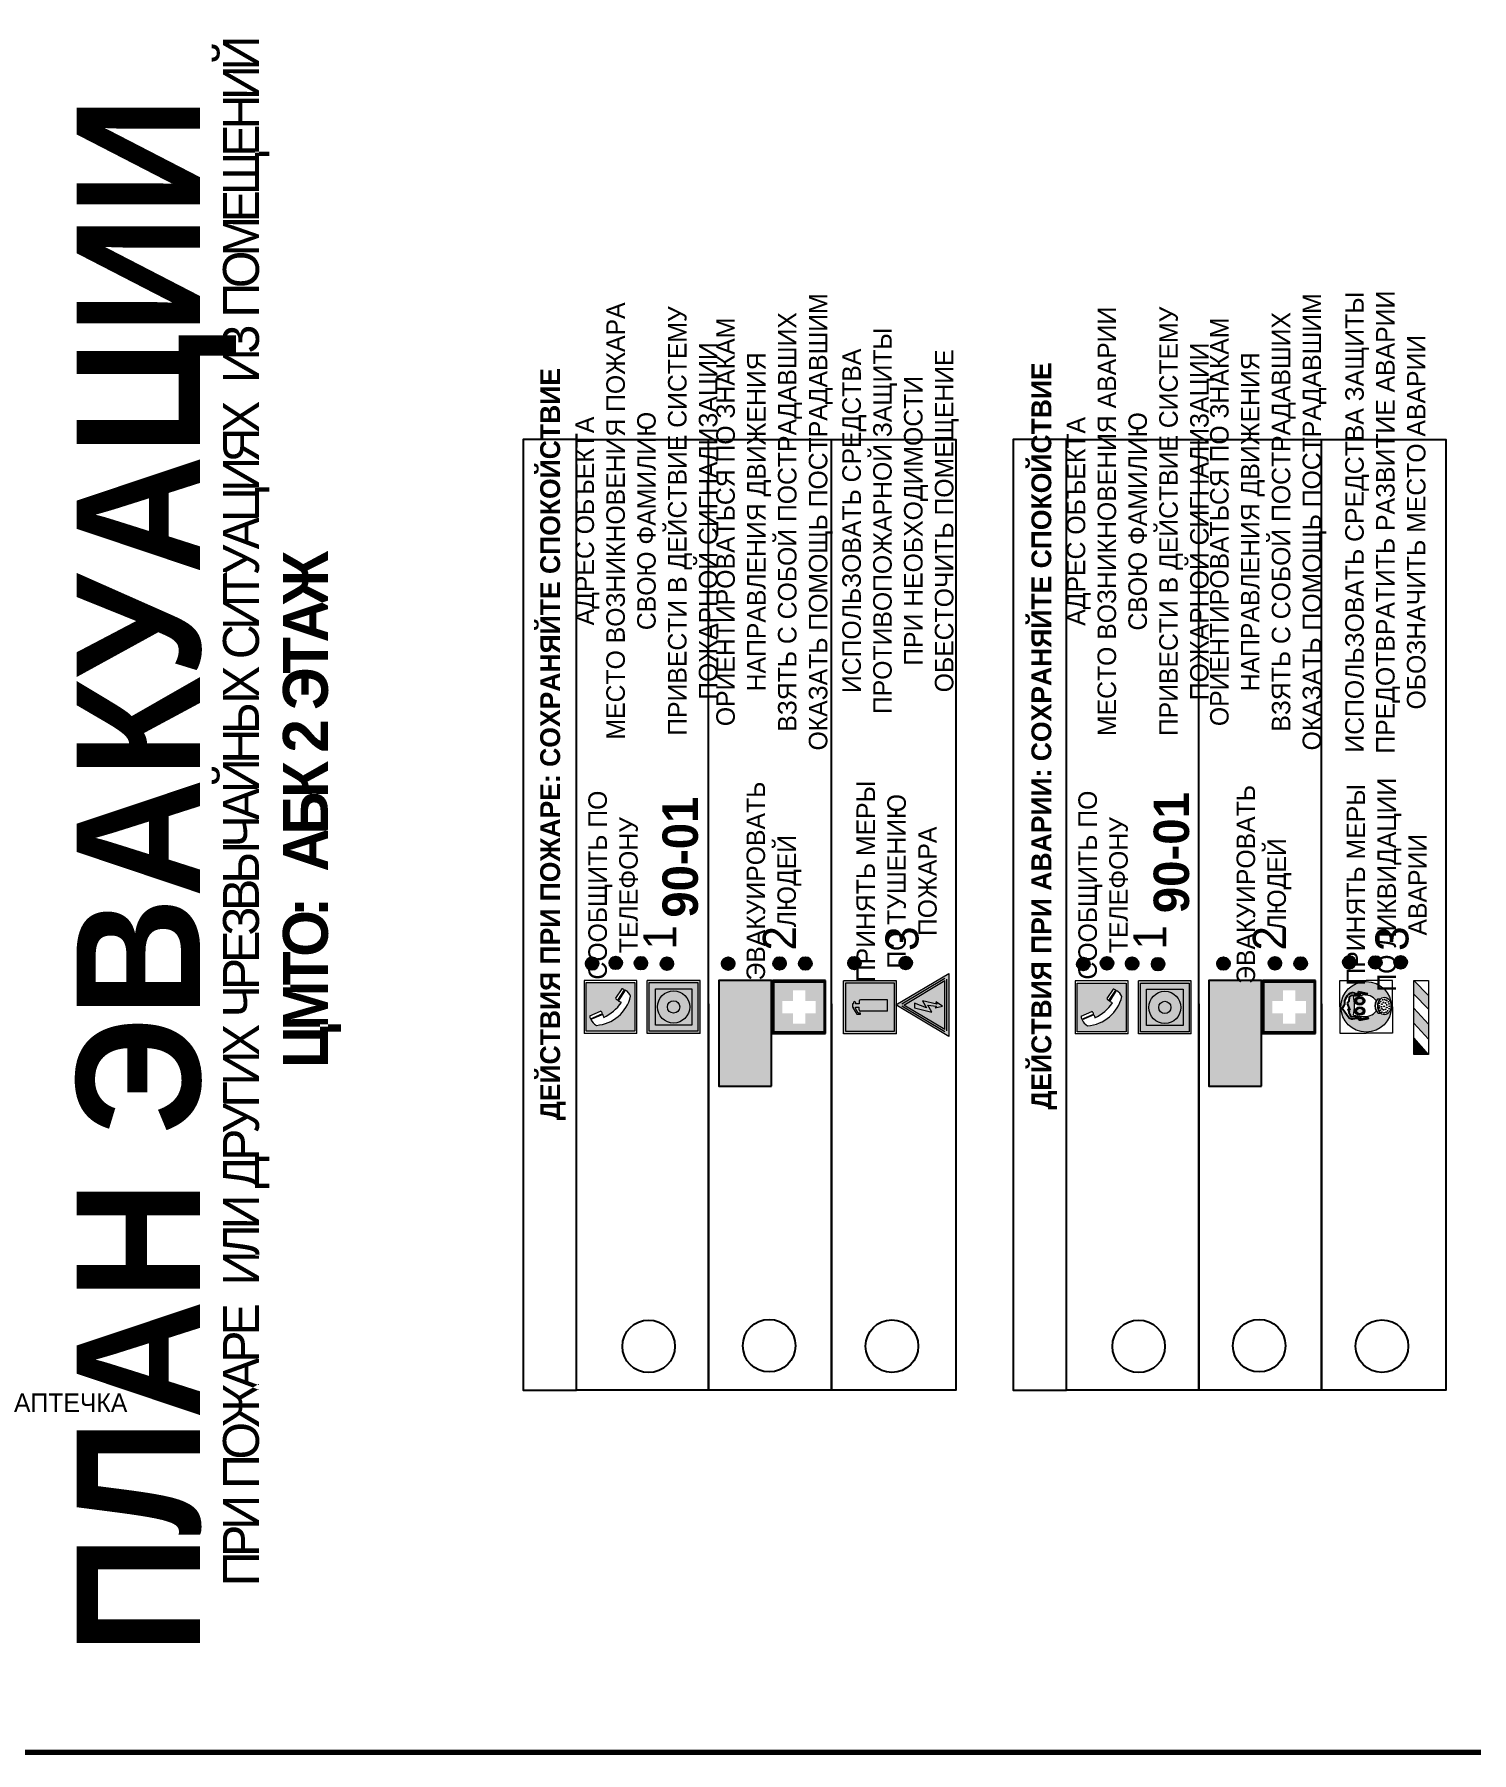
# Model space of a CAD drawing. Header units: millimetres. Extents: x 13810 to 67229, y 12374 to 21950.
# Drawn here: x 40323.4 to 40540.9, y 19482 to 19741.9 of the extents above; entities that cross this region are included whole.
import ezdxf

# ---------------------------------------------------------------- set-up
doc = ezdxf.new("R2010")
doc.units = ezdxf.units.MM
doc.styles.add('обычный', font='arial.ttf')

# ---------------------------------------------------------------- blocks, each defined once
blk = doc.blocks.new('A$C3E6D3DDE')
at = {"lineweight": 5}
h = blk.add_hatch(color=40, dxfattribs=at)
h.paths.add_polyline_path([(24.1, 1.45), (16.46, -11.35), (31.74, -11.35)])
h.paths.add_polyline_path([(24.09, -0.46), (30.03, -10.41), (18.14, -10.41)], flags=16)
h.paths.add_polyline_path([(24.54, -3.08), (23.41, -6.02), (25.13, -5.01), (24.33, -8.5), (24.82, -8.27), (23.79, -9.86), (23.4, -8.04), (23.8, -8.43), (24.04, -6.29), (22.39, -7.25), (23.44, -3.08)], flags=0)
h = blk.add_hatch(color=256, dxfattribs=at)
h.paths.add_polyline_path([(24.37, 0.03, 0.567511), (23.82, 0.03), (17.59, -10.4, 0.582454), (17.86, -10.88), (30.32, -10.88, 0.582149), (30.6, -10.4)])
h.paths.add_polyline_path([(24.09, -0.46), (18.14, -10.41), (30.03, -10.41)], flags=16)
h.paths.add_polyline_path([(24.54, -3.08), (23.41, -6.02), (25.13, -5.01), (24.33, -8.5), (24.82, -8.27), (23.79, -9.86), (23.4, -8.04), (23.8, -8.43), (24.04, -6.29), (22.39, -7.25), (23.44, -3.08)], flags=0)
h = blk.add_hatch(color=40, dxfattribs=at)
h.paths.add_polyline_path([(24.09, -0.46), (18.14, -10.41), (30.03, -10.41)])
h.paths.add_polyline_path([(24.82, -8.27), (23.79, -9.86), (23.4, -8.04), (23.8, -8.43), (24.04, -6.29), (22.39, -7.25), (23.44, -3.08), (24.54, -3.08), (23.41, -6.02), (25.13, -5.01), (24.33, -8.5)], flags=16)
at = {"color": 40, "lineweight": 5}
for p, q in [((16.46, -11.35), (24.1, 1.45)), ((24.1, 1.45), (31.74, -11.35))]:
    blk.add_line(p, q, dxfattribs=at)
at = {"lineweight": 5}
for p, q in [((17.59, -10.4), (23.82, 0.03)), ((24.37, 0.03), (30.6, -10.4)), ((18.14, -10.41), (24.09, -0.46)), ((23.44, -3.08), (22.39, -7.25)), ((23.41, -6.02), (24.54, -3.08)), ((24.54, -3.08), (23.44, -3.08)), ((24.09, -0.46), (30.03, -10.41)), ((22.39, -7.25), (24.04, -6.29)), ((23.8, -8.43), (23.4, -8.04)), ((23.4, -8.04), (23.79, -9.86)), ((25.13, -5.01), (23.41, -6.02)), ((23.79, -9.86), (24.82, -8.27)), ((24.04, -6.29), (23.8, -8.43)), ((24.33, -8.5), (25.13, -5.01)), ((24.82, -8.27), (24.33, -8.5)), ((17.86, -10.88), (30.32, -10.88)), ((18.14, -10.41), (30.03, -10.41))]:
    blk.add_line(p, q, dxfattribs=at)
at = {"color": 50, "lineweight": 5}
blk.add_line((31.74, -11.35), (16.46, -11.35), dxfattribs=at)
blk = doc.blocks.new('A$C456E1F9C')
at = {"lineweight": 5}
h = blk.add_hatch(color=242, dxfattribs=at)
h.paths.add_polyline_path([(0.51, -1.47), (0.51, -13.26), (12.29, -13.26), (12.29, -1.47)])
h.paths.add_polyline_path([(5.42, -4.95, -0.254479), (4.78, -5.4), (3.52, -2.53, -0.209735), (4.23, -2.4)], flags=16)
h.paths.add_polyline_path([(8.53, -8.6), (10.87, -10.17), (10.54, -10.76), (8.03, -9.13, -0.192251)], flags=16)
h.paths.add_polyline_path([(4.61, -5.49, 0.005518), (3.87, -5.72, 0.128647), (7.49, -10.01, 0.00809), (7.83, -9.33), (10.47, -10.97, -0.16736), (8.99, -12.25, -0.327862), (1.95, -3.95, -0.166952), (3.36, -2.62)], flags=16)
at = {"color": 242, "lineweight": 5}
for p, q in [((0, -13.77), (0, -0.97)), ((12.8, -0.97), (0, -0.97)), ((4.61, -5.49), (3.36, -2.62)), ((3.52, -2.53), (4.78, -5.4)), ((4.23, -2.4), (5.42, -4.95)), ((12.8, -13.77), (12.8, -0.97)), ((7.83, -9.33), (10.47, -10.97)), ((8.03, -9.13), (10.54, -10.76)), ((10.81, -10.12), (8.53, -8.6)), ((10.54, -10.76), (10.8, -10.3)), ((10.8, -10.3), (10.81, -10.12)), ((0, -13.77), (12.8, -13.77))]:
    blk.add_line(p, q, dxfattribs=at)
blk.add_lwpolyline([(0.51, -1.47), (12.29, -1.47), (12.29, -13.26), (0.51, -13.26)], close=True, dxfattribs=at)
for centre, radius, start, end in [((4.59, -5.34), 2.99, 114.2845, 152.1974), ((11.12, -3.31), 9.19, 183.9915, 256.6009), ((4.02, -3.27), 0.891, 76.3284, 123.7092), ((14.98, -39.1), 35.17, 107.1487, 108.4135), ((13.86, -0.94), 11.08, 205.5536, 234.8762), ((4.68, -4.59), 0.824, 276.9621, 334.0723), ((-13.31, 0.8), 23.44, 332.5487, 334.4027), ((8.94, -9.5), 0.989, 114.4092, 157.9388), ((7.87, -9.46), 3, 291.9291, 329.9329)]:
    blk.add_arc(centre, radius, start, end, dxfattribs=at)
blk = doc.blocks.new('A$C54414219')
at = {"true_color": 0xffffff}
h = blk.add_hatch(color=7, dxfattribs=at)
h.paths.add_polyline_path([(2.39, -9.45), (2.39, -18.3), (11.23, -18.3), (11.23, -9.45)], flags=0)
h.paths.add_polyline_path([(10.71, -13.87, -1), (2.92, -13.87, -1)], flags=0)
h.paths.add_polyline_path([(8.3, -13.87, -1), (5.33, -13.87, -1)], flags=0)
h.paths.add_polyline_path([(0.41, -7.47), (0.41, -20.27), (13.21, -20.27), (13.21, -7.47)])
h.paths.add_polyline_path([(0.92, -19.77), (12.71, -19.77), (12.71, -7.98), (0.92, -7.98)], flags=16)
h.paths.add_polyline_path([(11.23, -9.45), (11.23, -18.3), (2.39, -18.3), (2.39, -9.45)], flags=0)
at = {"lineweight": 5}
h = blk.add_hatch(color=242, dxfattribs=at)
h.paths.add_polyline_path([(12.71, -7.98), (0.92, -7.98), (0.92, -19.77), (12.71, -19.77)])
h.paths.add_polyline_path([(11.23, -18.3), (2.39, -18.3), (2.39, -9.45), (11.23, -9.45)], flags=16)
h.paths.add_polyline_path([(10.71, -13.87, -1), (2.92, -13.87, -1)], flags=0)
h.paths.add_polyline_path([(8.3, -13.87, -1), (5.33, -13.87, -1)], flags=0)
at = {"true_color": 0xffffff}
h = blk.add_hatch(color=7, dxfattribs=at)
h.paths.add_polyline_path([(2.39, -9.45), (2.39, -18.3), (11.23, -18.3), (11.23, -9.45)])
h.paths.add_polyline_path([(10.71, -13.87, -1), (2.92, -13.87, -1)], flags=16)
h.paths.add_polyline_path([(8.3, -13.87, -1), (5.33, -13.87, -1)], flags=0)
at = {"lineweight": 5}
h = blk.add_hatch(color=242, dxfattribs=at)
h.paths.add_polyline_path([(2.92, -13.87, 1), (10.71, -13.87, 1)])
h.paths.add_polyline_path([(8.3, -13.87, -1), (5.33, -13.87, -1)], flags=16)
at = {"color": 242, "lineweight": 5}
for p, q in [((0.41, -20.27), (0.41, -7.47)), ((0.41, -7.47), (13.21, -7.47)), ((0.41, -7.47), (13.21, -7.47)), ((13.21, -20.27), (13.21, -7.47)), ((0.41, -20.27), (13.21, -20.27))]:
    blk.add_line(p, q, dxfattribs=at)
for points in [[(0.92, -7.98), (12.71, -7.98), (12.71, -19.77), (0.92, -19.77)], [(2.39, -9.45), (11.23, -9.45), (11.23, -18.3), (2.39, -18.3)]]:
    blk.add_lwpolyline(points, close=True, dxfattribs=at)
for radius in [3.89, 1.49]:
    blk.add_circle((6.81, -13.87), radius, dxfattribs=at)
blk = doc.blocks.new('A$C32E8229D')
at = {"true_color": 0xffffff}
blk.add_hatch(color=7, dxfattribs=at).paths.add_polyline_path([(0, 0), (0, -8), (16, -8), (16, 0)])
h = blk.add_hatch(color=126)
h.paths.add_polyline_path([(0.2, -0.2), (15.8, -0.2), (15.8, -7.8), (0.2, -7.8)])
h.paths.add_polyline_path([(13.49, -2.05), (12.08, -2.05), (11.37, -2.63, 0.162397), (11.29, -2.84), (11.29, -3.63), (10.35, -3.63), (10.35, -4.05), (11.68, -4.05), (11.68, -3.48), (12.26, -4.28), (11.29, -5.1), (11.29, -6.78), (11.85, -6.78), (11.85, -5.44), (12.8, -4.64), (12.8, -5.94), (14.46, -5.94), (14.46, -5.39), (13.45, -5.39), (13.45, -3.97), (12.46, -2.59), (13.15, -2.59), (13.69, -3.34), (14.18, -3)], flags=16)
h.paths.add_polyline_path([(10.74, -1.82, 1), (11.8, -1.82, 1)], flags=16)
h.paths.add_polyline_path([(9.39, -3.59), (5.99, -3.59), (6.56, -3.03), (5.91, -3.03), (5.1, -3.83), (5.91, -4.64), (6.56, -4.64), (5.99, -4.09), (9.39, -4.09)], flags=16)
h.paths.add_polyline_path([(4.29, -1.08), (1.72, -1.08), (1.72, -6.6), (4.29, -6.6)], flags=16)
at = {"color": 126}
blk.add_lwpolyline([(16, -8), (0, -8), (0, 0), (16, 0)], close=True, dxfattribs=at)
blk = doc.blocks.new('A$C18900ED3')
h = blk.add_hatch(color=126)
h.paths.add_polyline_path([(-0.18, -0.18), (-7.02, -0.18), (-7.02, -7.02), (-0.18, -7.02)])
h.paths.add_polyline_path([(-5.89, -4.46), (-5.89, -2.77), (-4.46, -2.77), (-4.46, -1.31), (-2.77, -1.31), (-2.77, -2.77), (-1.33, -2.77), (-1.33, -4.46), (-2.77, -4.46), (-2.77, -5.89), (-4.46, -5.89), (-4.46, -4.46)], flags=16)
at = {"color": 126}
for p, q in [((-7.2, 0), (-7.2, -7.2)), ((0, 0), (-7.2, 0)), ((0, -7.2), (0, 0)), ((-7.02, -7.02), (-7.02, -0.18)), ((-7.02, -0.18), (-0.18, -0.18)), ((-0.18, -0.18), (-0.18, -7.02)), ((-7.2, -7.2), (0, -7.2)), ((-0.18, -7.02), (-7.02, -7.02))]:
    blk.add_line(p, q, dxfattribs=at)
blk = doc.blocks.new('A$C3AD82952')
at = {"true_color": 0xf5f5ff}
h = blk.add_hatch(color=7, dxfattribs=at)
h.dxf.hatch_style = 1
h.paths.add_polyline_path([(8.21, 8.73, 0.414214), (7.89, 9.05), (7.22, 9.05), (7.22, 9.92), (7.59, 9.92, 1), (7.57, 10.36), (7.22, 10.36), (7.22, 10.6), (6.43, 10.6), (6.43, 10.36), (6.01, 10.36), (4.74, 9.59), (4.74, 8.69), (4.98, 8.73), (4.98, 9.26), (6.12, 9.91), (6.43, 9.91), (6.43, 9.05), (5.76, 9.05, 0.414214), (5.44, 8.73), (5.44, 2.2), (8.21, 2.2)], flags=0)
h.paths.add_polyline_path([(12.8, 12.8), (0, 12.8), (0, 0), (12.8, 0)])
h.paths.add_polyline_path([(0.51, 12.29), (12.29, 12.29), (12.29, 0.51), (0.51, 0.51)], flags=16)
h.paths.add_polyline_path([(4.74, 9.59), (6.01, 10.36), (6.43, 10.36), (6.43, 10.6), (7.22, 10.6), (7.22, 10.36), (7.59, 10.36, -0.94586), (7.59, 9.92), (7.22, 9.92), (7.22, 9.05), (7.89, 9.05, -0.414214), (8.21, 8.73), (8.21, 2.2), (5.44, 2.2), (5.44, 8.73, -0.414214), (5.76, 9.05), (6.43, 9.05), (6.43, 9.91), (6.12, 9.91), (4.98, 9.26), (4.98, 8.73), (4.74, 8.69)], flags=0)
h = blk.add_hatch(color=242)
h.dxf.hatch_style = 1
h.paths.add_polyline_path([(12.29, 12.29), (0.51, 12.29), (0.51, 0.51), (12.29, 0.51)])
h.paths.add_polyline_path([(4.74, 8.69), (4.74, 9.59), (6.01, 10.36), (6.43, 10.36), (6.43, 10.6), (7.22, 10.6), (7.22, 10.36), (7.59, 10.36, -0.94586), (7.59, 9.92), (7.22, 9.92), (7.22, 9.05), (7.89, 9.05, -0.414214), (8.21, 8.73), (8.21, 2.2), (5.44, 2.2), (5.44, 8.73, -0.414214), (5.76, 9.05), (6.43, 9.05), (6.43, 9.91), (6.12, 9.91), (4.98, 9.26), (4.98, 8.73)], flags=16)
h = blk.add_hatch(color=7, dxfattribs=at)
h.dxf.hatch_style = 1
h.paths.add_polyline_path([(8.21, 8.73, 0.414214), (7.89, 9.05), (7.22, 9.05), (7.22, 9.92), (7.59, 9.92, 1), (7.57, 10.36), (7.22, 10.36), (7.22, 10.6), (6.43, 10.6), (6.43, 10.36), (6.01, 10.36), (4.74, 9.59), (4.74, 8.69), (4.98, 8.73), (4.98, 9.26), (6.12, 9.91), (6.43, 9.91), (6.43, 9.05), (5.76, 9.05, 0.414214), (5.44, 8.73), (5.44, 2.2), (8.21, 2.2)])
at = {"color": 242, "lineweight": 5}
for p, q in [((0, 0), (0, 12.8)), ((0, 12.8), (12.8, 12.8)), ((12.8, 0), (12.8, 12.8)), ((6.01, 10.36), (4.74, 9.59)), ((4.74, 9.59), (4.74, 8.69)), ((4.74, 8.69), (4.98, 8.73)), ((4.98, 9.26), (6.12, 9.91)), ((4.98, 8.73), (4.98, 9.26)), ((5.44, 2.2), (5.44, 8.73)), ((5.76, 9.05), (6.43, 9.05)), ((6.01, 10.36), (6.43, 10.36)), ((6.12, 9.91), (6.43, 9.91)), ((7.22, 10.6), (6.43, 10.6)), ((6.43, 10.6), (6.43, 10.36)), ((6.43, 9.91), (6.43, 9.05)), ((7.22, 10.36), (7.22, 10.6)), ((7.59, 10.36), (7.22, 10.36)), ((7.22, 9.05), (7.22, 9.92)), ((7.59, 9.92), (7.22, 9.92)), ((7.89, 9.05), (7.22, 9.05)), ((8.21, 2.2), (8.21, 8.73)), ((0, 0), (12.8, 0)), ((5.44, 2.2), (8.21, 2.2))]:
    blk.add_line(p, q, dxfattribs=at)
blk.add_lwpolyline([(0.51, 12.29), (12.29, 12.29), (12.29, 0.51), (0.51, 0.51)], close=True, dxfattribs=at)
for centre, radius, start, end in [((5.76, 8.73), 0.32, 90, 180), ((7.58, 10.14), 0.223, 273.1875, 86.8125), ((7.89, 8.73), 0.32, 0, 90)]:
    blk.add_arc(centre, radius, start, end, dxfattribs=at)
blk = doc.blocks.new('A$C38D26F80')
h = blk.add_hatch(color=5)
h.dxf.hatch_style = 1
h.paths.add_polyline_path([(-8.77, -4.48, 1), (-0.19, -4.48, 1)])
h.paths.add_polyline_path([(-6.75, -3.58), (-6.75, -3.31), (-6.62, -3.22), (-6.5, -3.22), (-6.42, -3.3), (-6.39, -3.28), (-6.59, -2.23), (-6.59, -2.01), (-6.38, -1.58), (-4.76, -0.4), (-4.13, -0.79, -0.362848), (-2.1, -2.1, -0.201049), (-2.17, -2.48, 0.085434), (-2.26, -3.13), (-1.9, -3.16), (-2.25, -4.7), (-2.4, -4.59), (-2.43, -4.34), (-2.36, -4.34), (-2.14, -3.34), (-2.47, -3.42), (-2.58, -1.95), (-2.77, -1.58), (-3.58, -1.52), (-3.92, -1.26), (-5.05, -1.73), (-4.87, -1.39), (-5.41, -1.6), (-5.41, -1.46), (-6.13, -1.87), (-6.18, -3.5), (-6.56, -3.47), (-6.37, -4.59), (-6.16, -4.43), (-6.16, -4.66), (-6.36, -4.79), (-6.37, -4.8), (-6.51, -4.76)], flags=16)
h.paths.add_polyline_path([(-6.51, -4.76), (-6.36, -4.79), (-6.37, -4.8)], flags=0)
h.paths.add_polyline_path([(-5.92, -2.34, 0.089508), (-2.67, -2.35), (-2.48, -3.88, -0.268602), (-3.4, -6.18, 0.262449), (-5.2, -6.18, -0.268602), (-6.11, -3.88)], flags=16)
edge = h.paths.add_edge_path(flags=16)
edge.add_ellipse((-5.19, -3.41), major_axis=(0, 0.842), ratio=0.848992, start_angle=0, end_angle=360)
edge = h.paths.add_edge_path(flags=0)
edge.add_ellipse((-5.19, -3.39), major_axis=(0, 0.665), ratio=0.853798, start_angle=0, end_angle=360)
edge = h.paths.add_edge_path(flags=0)
edge.add_ellipse((-5.19, -3.4), major_axis=(0, 0.528), ratio=0.864094, start_angle=0, end_angle=360)
edge = h.paths.add_edge_path(flags=16)
edge.add_ellipse((-3.47, -3.4), major_axis=(0, 0.842), ratio=0.848992, start_angle=0, end_angle=360)
h.paths.add_polyline_path([(-3.13, -6.45), (-3.13, -6.84, 0.383174), (-5.57, -6.85), (-5.57, -6.49, -0.369952)], flags=16)
edge = h.paths.add_edge_path(flags=0)
edge.add_ellipse((-3.47, -3.39), major_axis=(0, 0.665), ratio=0.853798, start_angle=0, end_angle=360)
edge = h.paths.add_edge_path(flags=0)
edge.add_ellipse((-3.47, -3.4), major_axis=(0, 0.528), ratio=0.864094, start_angle=0, end_angle=360)
edge = h.paths.add_edge_path(flags=16)
edge.add_ellipse((-4.34, -7.57), major_axis=(-1.48, 0), ratio=0.744955, start_angle=0, end_angle=360)
h.paths.add_polyline_path([(-5.01, -6.85, -1), (-5.15, -6.85, -1)], flags=0)
h.paths.add_polyline_path([(-5.33, -7.14, -1), (-5.47, -7.14, -1)], flags=0)
h.paths.add_polyline_path([(-4.61, -6.71, -1), (-4.74, -6.71, -1)], flags=16)
h.paths.add_polyline_path([(-5.43, -7.51, -1), (-5.57, -7.51, -1)], flags=0)
h.paths.add_polyline_path([(-4.26, -6.67, -1), (-4.4, -6.67, -1)], flags=16)
h.paths.add_polyline_path([(-4.74, -7.14, -1), (-4.88, -7.14, -1)], flags=0)
h.paths.add_polyline_path([(-4.93, -7.43, -1), (-5.07, -7.43, -1)], flags=0)
h.paths.add_polyline_path([(-4.41, -7.07, -1), (-4.54, -7.07, -1)], flags=0)
h.paths.add_polyline_path([(-5.33, -7.87, -1), (-5.46, -7.87, -1)], flags=0)
h.paths.add_polyline_path([(-3.8, -6.71, -1), (-3.94, -6.71, -1)], flags=16)
h.paths.add_polyline_path([(-4.85, -7.78, -1), (-4.98, -7.78, -1)], flags=0)
h.paths.add_polyline_path([(-3.96, -7.14, -1), (-4.1, -7.14, -1)], flags=0)
h.paths.add_polyline_path([(-4.33, -7.53, -1), (-4.47, -7.53, -1)], flags=0)
h.paths.add_polyline_path([(-5.09, -8.12, -1), (-5.23, -8.12, -1)], flags=0)
h.paths.add_polyline_path([(-3.5, -6.94, -1), (-3.64, -6.94, -1)], flags=0)
h.paths.add_polyline_path([(-4.54, -7.97, -1), (-4.68, -7.97, -1)], flags=0)
h.paths.add_polyline_path([(-3.66, -7.39, -1), (-3.8, -7.39, -1)], flags=0)
h.paths.add_polyline_path([(-4.73, -8.35, -1), (-4.86, -8.35, -1)], flags=0)
h.paths.add_polyline_path([(-4.09, -7.96, -1), (-4.23, -7.96, -1)], flags=0)
h.paths.add_polyline_path([(-3.77, -7.74, -1), (-3.91, -7.74, -1)], flags=0)
h.paths.add_polyline_path([(-3.22, -7.27, -1), (-3.35, -7.27, -1)], flags=0)
h.paths.add_polyline_path([(-4.34, -8.4, -1), (-4.47, -8.4, -1)], flags=0)
h.paths.add_polyline_path([(-3.16, -7.61, -1), (-3.3, -7.61, -1)], flags=0)
h.paths.add_polyline_path([(-3.9, -8.35, -1), (-4.04, -8.35, -1)], flags=0)
h.paths.add_polyline_path([(-3.32, -7.91, -1), (-3.46, -7.91, -1)], flags=0)
h.paths.add_polyline_path([(-3.55, -8.23, -1), (-3.69, -8.23, -1)], flags=0)
at = {"color": 5, "lineweight": 5}
for p, q in [((-4.48, 0), (-8.96, 0)), ((-8.96, 0), (-8.96, -4.48)), ((-4.48, 0), (0, 0)), ((0, 0), (0, -4.48)), ((-6.59, -2.01), (-6.38, -1.58)), ((-6.59, -2.23), (-6.59, -2.01)), ((-6.39, -3.28), (-6.59, -2.23)), ((-6.38, -1.58), (-4.76, -0.4)), ((-6.13, -1.87), (-6.18, -3.5)), ((-5.41, -1.46), (-6.13, -1.87)), ((-5.92, -2.34), (-6.11, -3.88)), ((-4.87, -1.39), (-5.41, -1.6)), ((-5.41, -1.6), (-5.41, -1.46)), ((-3.92, -1.26), (-5.05, -1.73)), ((-5.05, -1.73), (-4.87, -1.39)), ((-4.76, -0.4), (-4.13, -0.79)), ((-3.58, -1.52), (-3.92, -1.26)), ((-2.77, -1.58), (-3.58, -1.52)), ((-2.58, -1.95), (-2.77, -1.58)), ((-2.67, -2.34), (-2.48, -3.88)), ((-2.47, -3.42), (-2.58, -1.95)), ((-8.96, -8.96), (-8.96, -4.48)), ((-6.75, -3.31), (-6.62, -3.22)), ((-6.75, -3.58), (-6.75, -3.31)), ((-6.51, -4.76), (-6.75, -3.58)), ((-6.62, -3.22), (-6.5, -3.22)), ((-6.18, -3.5), (-6.56, -3.47)), ((-6.56, -3.47), (-6.37, -4.59)), ((-6.37, -4.8), (-6.51, -4.76)), ((-6.5, -3.22), (-6.42, -3.3)), ((-6.42, -3.3), (-6.39, -3.28)), ((-6.37, -4.59), (-6.16, -4.43)), ((-6.16, -4.66), (-6.37, -4.8)), ((-6.16, -4.43), (-6.16, -4.66)), ((-2.14, -3.34), (-2.47, -3.42)), ((-2.43, -4.34), (-2.4, -4.59)), ((-2.43, -4.34), (-2.36, -4.34)), ((-2.4, -4.59), (-2.25, -4.7)), ((-2.36, -4.34), (-2.14, -3.34)), ((-1.9, -3.16), (-2.26, -3.13)), ((-2.25, -4.7), (-1.9, -3.16)), ((0, -8.96), (0, -4.48)), ((-5.57, -6.49), (-5.57, -6.85)), ((-3.13, -6.45), (-3.13, -6.84)), ((-4.48, -8.96), (-8.96, -8.96)), ((-4.48, -8.96), (0, -8.96))]:
    blk.add_line(p, q, dxfattribs=at)
at = {"color": 5}
for p, q in [((-6.59, -2.01), (-6.38, -1.58)), ((-6.59, -2.23), (-6.59, -2.01)), ((-6.39, -3.28), (-6.59, -2.23)), ((-6.38, -1.58), (-4.76, -0.4)), ((-6.13, -1.87), (-6.18, -3.5)), ((-5.41, -1.46), (-6.13, -1.87)), ((-4.87, -1.39), (-5.41, -1.6)), ((-5.41, -1.6), (-5.41, -1.46)), ((-3.92, -1.26), (-5.05, -1.73)), ((-5.05, -1.73), (-4.87, -1.39)), ((-4.76, -0.4), (-4.13, -0.79)), ((-3.58, -1.52), (-3.92, -1.26)), ((-2.77, -1.58), (-3.58, -1.52)), ((-2.58, -1.95), (-2.77, -1.58)), ((-2.47, -3.42), (-2.58, -1.95)), ((-6.75, -3.31), (-6.62, -3.22)), ((-6.75, -3.58), (-6.75, -3.31)), ((-6.51, -4.76), (-6.75, -3.58)), ((-6.62, -3.22), (-6.5, -3.22)), ((-6.18, -3.5), (-6.56, -3.47)), ((-6.56, -3.47), (-6.37, -4.59)), ((-6.37, -4.8), (-6.51, -4.76)), ((-6.36, -4.79), (-6.51, -4.76)), ((-6.5, -3.22), (-6.42, -3.3)), ((-6.42, -3.3), (-6.39, -3.28)), ((-6.37, -4.59), (-6.16, -4.43)), ((-6.16, -4.66), (-6.37, -4.8)), ((-6.16, -4.66), (-6.36, -4.79)), ((-6.16, -4.43), (-6.16, -4.66)), ((-2.14, -3.34), (-2.47, -3.42)), ((-2.4, -4.59), (-2.43, -4.34)), ((-2.43, -4.34), (-2.36, -4.34)), ((-2.25, -4.7), (-2.4, -4.59)), ((-2.36, -4.34), (-2.14, -3.34)), ((-2.26, -3.13), (-1.9, -3.16)), ((-1.9, -3.16), (-2.25, -4.7))]:
    blk.add_line(p, q, dxfattribs=at)
at = {"color": 5, "lineweight": 5}
for centre, radius in [((-4.48, -4.48), 4.29), ((-5.5, -7.51), 0.0678), ((-5.4, -7.14), 0.0678), ((-5.4, -7.87), 0.0678), ((-5.16, -8.12), 0.0678), ((-5.08, -6.85), 0.0678), ((-5, -7.43), 0.0678), ((-4.91, -7.78), 0.0678), ((-4.81, -7.14), 0.0678), ((-4.79, -8.35), 0.0678), ((-4.67, -6.71), 0.0678), ((-4.61, -7.97), 0.0678), ((-4.47, -7.07), 0.0678), ((-4.4, -7.53), 0.0678), ((-4.4, -8.4), 0.0678), ((-4.33, -6.67), 0.0678), ((-4.16, -7.96), 0.0678), ((-4.03, -7.14), 0.0678), ((-3.97, -8.35), 0.0678), ((-3.87, -6.71), 0.0678), ((-3.84, -7.74), 0.0678), ((-3.73, -7.39), 0.0678), ((-3.62, -8.23), 0.0678), ((-3.57, -6.94), 0.0678), ((-3.39, -7.91), 0.0678), ((-3.28, -7.27), 0.0678), ((-3.23, -7.61), 0.0678)]:
    blk.add_circle(centre, radius, dxfattribs=at)
for centre, radius, start, end in [((-4.28, 6.66), 9.15, 259.6987, 280.1569), ((-0.47, -3.05), 1.79, 161.5846, 182.4584), ((-2.6, -2.2), 0.513, 326.4781, 11.7739), ((-3.66, -4.24), 2.47, 171.573, 231.7124), ((-4.93, -4.24), 2.47, 308.2876, 8.427), ((-4.33, -7.88), 1.87, 50.358, 131.5662), ((-4.34, -8.2), 1.82, 48.4943, 132.3565), ((-4.3, -7.78), 1.83, 60.5889, 119.4111)]:
    blk.add_arc(centre, radius, start, end, dxfattribs=at)
at = {"color": 5}
for centre, radius, start, end in [((-3.89, -2.66), 1.88, 17.387, 97.1599), ((-0.35, -3.07), 1.91, 162.2553, 181.7878), ((-2.6, -2.2), 0.511, 326.3906, 11.8614)]:
    blk.add_arc(centre, radius, start, end, dxfattribs=at)
at = {"color": 5, "lineweight": 5}
for centre, major_axis, ratio in [((-5.19, -3.41), (0, 0.842), 0.848992), ((-5.19, -3.39), (0, 0.665), 0.853798), ((-5.19, -3.4), (0, 0.528), 0.864094), ((-3.47, -3.4), (0, 0.842), 0.848992), ((-3.47, -3.39), (0, 0.665), 0.853798), ((-3.47, -3.4), (0, 0.528), 0.864094), ((-4.34, -7.57), (-1.48, 0), 0.744955)]:
    blk.add_ellipse(centre, major_axis=major_axis, ratio=ratio, dxfattribs=at)
blk = doc.blocks.new('A$C47DD6509')
at = {"lineweight": 5}
for points in [[(-8.69, 0), (-11.19, 0), (-11.19, -2.22)], [(-4.22, 0), (-6.45, 0), (-8.91, -2.22), (-6.61, -2.22)], [(0, 0), (-2.09, 0), (-4.36, -2.22), (-2.29, -2.22)]]:
    blk.add_hatch(color=242, dxfattribs=at).paths.add_polyline_path(points)
at = {"color": 242, "lineweight": 5}
for p, q in [((-11.19, -2.22), (-8.69, 0)), ((-11.19, -2.22), (-11.19, 0)), ((-11.19, 0), (-8.69, 0)), ((-11.19, 0), (0, 0)), ((-8.91, -2.22), (-6.45, 0)), ((-6.61, -2.22), (-4.22, 0)), ((-4.36, -2.22), (-2.09, 0)), ((-2.29, -2.22), (0, 0)), ((0, 0), (0, -2.22)), ((0, -2.22), (-11.19, -2.22))]:
    blk.add_line(p, q, dxfattribs=at)

msp = doc.modelspace()

# ---------------------------------------------------------------- hatches: boundary and pattern name
at = {"lineweight": 0}
h = msp.add_hatch(color=256, dxfattribs=at)
h.dxf.hatch_style = 1
h.paths.add_polyline_path([(40407.78, 19602.29, 1), (40407.78, 19600.36, 1)])
h = msp.add_hatch(color=256, dxfattribs=at)
h.dxf.hatch_style = 1
h.paths.add_polyline_path([(40411.36, 19602.4, 1), (40411.36, 19600.46, 1)])
h = msp.add_hatch(color=256, dxfattribs=at)
h.dxf.hatch_style = 1
h.paths.add_polyline_path([(40415.17, 19602.36, 1), (40415.17, 19600.43, 1)])
h = msp.add_hatch(color=256, dxfattribs=at)
h.dxf.hatch_style = 1
h.paths.add_polyline_path([(40419.1, 19602.28, 1), (40419.1, 19600.34, 1)])
h = msp.add_hatch(color=256, dxfattribs=at)
h.dxf.hatch_style = 1
h.paths.add_polyline_path([(40428.37, 19602.29, 1), (40428.37, 19600.36, 1)])
h = msp.add_hatch(color=256, dxfattribs=at)
h.dxf.hatch_style = 1
h.paths.add_polyline_path([(40436.15, 19602.33, 1), (40436.15, 19600.4, 1)])
h = msp.add_hatch(color=256, dxfattribs=at)
h.dxf.hatch_style = 1
h.paths.add_polyline_path([(40440.05, 19602.32, 1), (40440.05, 19600.39, 1)])
h = msp.add_hatch(color=256, dxfattribs=at)
h.dxf.hatch_style = 1
h.paths.add_polyline_path([(40447.47, 19602.38, 1), (40447.47, 19600.45, 1)])
h = msp.add_hatch(color=256, dxfattribs=at)
h.dxf.hatch_style = 1
h.paths.add_polyline_path([(40455.24, 19602.38, 1), (40455.24, 19600.45, 1)])
h = msp.add_hatch(color=256, dxfattribs=at)
h.dxf.hatch_style = 1
h.paths.add_polyline_path([(40482.1, 19602.23, 1), (40482.1, 19600.3, 1)])
h = msp.add_hatch(color=256, dxfattribs=at)
h.dxf.hatch_style = 1
h.paths.add_polyline_path([(40485.68, 19602.33, 1), (40485.68, 19600.4, 1)])
h = msp.add_hatch(color=256, dxfattribs=at)
h.dxf.hatch_style = 1
h.paths.add_polyline_path([(40489.49, 19602.29, 1), (40489.49, 19600.36, 1)])
h = msp.add_hatch(color=256, dxfattribs=at)
h.dxf.hatch_style = 1
h.paths.add_polyline_path([(40493.42, 19602.21, 1), (40493.42, 19600.28, 1)])
h = msp.add_hatch(color=256, dxfattribs=at)
h.dxf.hatch_style = 1
h.paths.add_polyline_path([(40503.31, 19602.3, 1), (40503.31, 19600.36, 1)])
h = msp.add_hatch(color=256, dxfattribs=at)
h.dxf.hatch_style = 1
h.paths.add_polyline_path([(40511.09, 19602.34, 1), (40511.09, 19600.4, 1)])
h = msp.add_hatch(color=256, dxfattribs=at)
h.dxf.hatch_style = 1
h.paths.add_polyline_path([(40514.99, 19602.33, 1), (40514.99, 19600.4, 1)])
h = msp.add_hatch(color=256, dxfattribs=at)
h.dxf.hatch_style = 1
h.paths.add_polyline_path([(40522.34, 19602.49, 1), (40522.34, 19600.55, 1)])
h = msp.add_hatch(color=256, dxfattribs=at)
h.dxf.hatch_style = 1
h.paths.add_polyline_path([(40526.29, 19602.48, 1), (40526.29, 19600.55, 1)])
h = msp.add_hatch(color=256, dxfattribs=at)
h.dxf.hatch_style = 1
h.paths.add_polyline_path([(40530.12, 19602.48, 1), (40530.12, 19600.55, 1)])

# ---------------------------------------------------------------- linework, layer by layer
at = {"color": 2, "lineweight": 100}
msp.add_lwpolyline([(40312.67, 19876.99), (40912.67, 19876.99), (40912.67, 19481.99), (40312.67, 19481.99)], close=True, dxfattribs=at)
for points in [[(40405.42, 19536.82), (40405.42, 19680.58), (40397.37, 19680.58), (40397.37, 19536.82)], [(40405.42, 19536.82), (40405.42, 19680.58), (40462.82, 19680.58), (40462.82, 19536.82)], [(40479.56, 19536.82), (40479.56, 19680.58), (40471.51, 19680.58), (40471.51, 19536.82)], [(40479.56, 19536.82), (40479.56, 19680.58), (40536.96, 19680.58), (40536.96, 19536.82)]]:
    msp.add_lwpolyline(points, close=True)
for points in [[(40425.42, 19595.23), (40425.42, 19536.82), (40425.42, 19680.58)], [(40443.99, 19595.23), (40443.99, 19536.82), (40443.99, 19680.58)], [(40499.56, 19595.23), (40499.56, 19536.82), (40499.56, 19680.58)], [(40518.13, 19595.23), (40518.13, 19536.82), (40518.13, 19680.58)]]:
    msp.add_lwpolyline(points)
for centre, radius in [((40407.78, 19601.33), 0.966), ((40411.36, 19601.43), 0.966), ((40415.17, 19601.39), 0.966), ((40419.1, 19601.31), 0.966), ((40428.37, 19601.32), 0.966), ((40436.15, 19601.36), 0.966), ((40440.05, 19601.35), 0.966), ((40447.47, 19601.41), 0.966), ((40455.24, 19601.42), 0.966), ((40482.1, 19601.26), 0.966), ((40485.68, 19601.37), 0.966), ((40489.49, 19601.33), 0.966), ((40493.42, 19601.24), 0.966), ((40503.31, 19601.33), 0.966), ((40511.09, 19601.37), 0.966), ((40514.99, 19601.36), 0.966), ((40522.34, 19601.52), 0.966), ((40526.29, 19601.51), 0.966), ((40530.12, 19601.52), 0.966), ((40416.34, 19543.44), 3.98), ((40434.57, 19543.54), 3.98), ((40453.15, 19543.47), 3.98), ((40490.48, 19543.44), 3.98), ((40508.71, 19543.54), 3.98), ((40527.29, 19543.47), 3.98)]:
    msp.add_circle(centre, radius)

# ---------------------------------------------------------------- block references
at = {"rotation": 90}
for name, p, xscale, yscale, zscale in [('A$C456E1F9C', (40405.96, 19590.77), 0.625, 0.625, 0.625), ('A$C54414219', (40411.45, 19590.51), 0.625, 0.625, 0.625), ('A$C18900ED3', (40435.09, 19598.77), 1.111111111007631, 1.111111111007631, 1.111111111007631), ('A$C3AD82952', (40453.83, 19590.72), 0.625, 0.625, 0.625), ('A$C3E6D3DDE', (40454.64, 19580.01), 0.625, 0.625, 0.625), ('A$C456E1F9C', (40480.28, 19590.71), 0.625, 0.625, 0.625), ('A$C54414219', (40485.77, 19590.45), 0.625, 0.625, 0.625), ('A$C18900ED3', (40509.23, 19598.77), 1.111111111007631, 1.111111111007631, 1.111111111007631), ('A$C38D26F80', (40520.9, 19598.79), 0.8928571427240968, 0.8928571427240968, 0.8928571427240968)]:
    msp.add_blockref(name, p, dxfattribs=dict(at, xscale=xscale, yscale=yscale, zscale=zscale))
at = {"xscale": -1, "rotation": 90}
for p in [(40426.95, 19598.77), (40501.08, 19598.77)]:
    msp.add_blockref('A$C32E8229D', p, dxfattribs=at)
at = {"color": 242, "true_color": 0xc1121c, "rotation": 90}
msp.add_blockref('A$C47DD6509', (40532.12, 19598.79), dxfattribs=at)

# ---------------------------------------------------------------- texts
at = {"color": 0, "lineweight": 0, "insert": (40351.79, 19624.01), "char_height": 6.8, "width": 381.8334, "attachment_point": 5, "rotation": 90, "style": 'обычный'}
msp.add_mtext('{\\fArial Black|b1|i0|c204|p34;\\H2x;\\T0.85;  \\fArial Narrow|b0|i0|c204|p34;\\H0.8x;\\W0.9;\\P\\fProxima Nova Rg|b0|i0|c204|p2;\\H0.5x;\\W1;\\C256;ПРИ ПОЖАРЕ  ИЛИ ДРУГИХ ЧРЕЗВЫЧАЙНЫХ СИТУАЦИЯХ  ИЗ ПОМЕЩЕНИЙ \\fProxima Nova Rg|b1|i0|c204|p2;\\H1.25x;\\PЦМТО:  АБК 2 ЭТАЖ }', dxfattribs=at)
at = {"lineweight": 0, "rotation": 90, "style": 'обычный'}
for s, insert, char_height, width, attachment_point in [('{\\fProxima Nova Rg|b1|i0|c204|p2;ПЛАН ЭВАКУАЦИИ}', (40329.78, 19496.89), 18.7, 419.8066, 1), ('\\pi-8.4,l8.4,t8.4;{\\fProxima Nova Rg|b0|i0|c204|p2;ОРИЕНТИРОВАТЬСЯ ПО ЗНАКАМ \\PНАПРАВЛЕНИЯ ДВИЖЕНИЯ\\PВЗЯТЬ С СОБОЙ ПОСТРАДАВШИХ\\PОКАЗАТЬ ПОМОЩЬ ПОСТРАДАВШИМ}', (40435.38, 19668.13), 2.8, 126.6484, 5), ('\\pi-8.4,l8.4,t8.4;{\\fProxima Nova Rg|b0|i0|c204|p2;ОРИЕНТИРОВАТЬСЯ ПО ЗНАКАМ \\PНАПРАВЛЕНИЯ ДВИЖЕНИЯ\\PВЗЯТЬ С СОБОЙ ПОСТРАДАВШИХ\\PОКАЗАТЬ ПОМОЩЬ ПОСТРАДАВШИМ}', (40510.09, 19668.14), 2.8, 126.6484, 5), ('\\pi-8.4,l8.4,t8.4;{\\fProxima Nova Rg|b0|i0|c204|p2;ИСПОЛЬЗОВАТЬ СРЕДСТВА ЗАЩИТЫ \\PПРЕДОТВРАТИТЬ РАЗВИТИЕ АВАРИИ\\PОБОЗНАЧИТЬ МЕСТО АВАРИИ}', (40527.82, 19668.09), 2.8, 126.6484, 5), ('\\pi-8.4,l8.4,t8.4;{\\fProxima Nova Rg|b0|i0|c204|p2;АДРЕС ОБЪЕКТА\\PМЕСТО ВОЗНИКНОВЕНИЯ ПОЖАРА \\PСВОЮ ФАМИЛИЮ\\PПРИВЕСТИ В ДЕЙСТВИЕ СИСТЕМУ \\PПОЖАРНОЙ СИГНАЛИЗАЦИИ}', (40416.41, 19668.27), 2.8, 126.6484, 5), ('\\pi-8.4,l8.4,t8.4;{\\fProxima Nova Rg|b0|i0|c204|p2;АДРЕС ОБЪЕКТА\\PМЕСТО ВОЗНИКНОВЕНИЯ АВАРИИ\\PСВОЮ ФАМИЛИЮ\\PПРИВЕСТИ В ДЕЙСТВИЕ СИСТЕМУ \\PПОЖАРНОЙ СИГНАЛИЗАЦИИ}', (40490.73, 19668.21), 2.8, 126.6484, 5), ('\\pi-8.4,l8.4,t8.4;{\\fProxima Nova Rg|b0|i0|c204|p2;ИСПОЛЬЗОВАТЬ СРЕДСТВА \\PПРОТИВОПОЖАРНОЙ ЗАЩИТЫ \\PПРИ НЕОБХОДИМОСТИ \\PОБЕСТОЧИТЬ ПОМЕЩЕНИЕ}', (40454.45, 19668.29), 2.8, 126.6484, 5), ('{\\fProxima Nova Rg|b1|i0|c204|p2;ДЕЙСТВИЯ ПРИ ПОЖАРЕ: СОХРАНЯЙТЕ СПОКОЙСТВИЕ\\H1.6644x; }', (40401.87, 19634.53), 3, 175.1736, 5), ('{\\fProxima Nova Rg|b1|i0|c204|p2;ДЕЙСТВИЯ ПРИ АВАРИИ: СОХРАНЯЙТЕ СПОКОЙСТВИЕ\\H1.6644x; }', (40476.19, 19635.76), 3, 175.1736, 5), ('{\\fProxima Nova Rg|b0|i0|c204|p2;ПРИНЯТЬ МЕРЫ \\PПО ЛИКВИДАЦИИ \\PАВАРИИ}', (40528.01, 19613.26), 2.8, 126.6484, 5), ('{\\fProxima Nova Rg|b0|i0|c204|p2;СООБЩИТЬ ПО \\PТЕЛЕФОНУ}', (40410.97, 19613.2), 2.8, 126.6484, 5), ('{\\fProxima Nova Rg|b1|i0|c204|p2;\\H1.0714x;90-01\\fProxima Nova Rg|b0|i0|c204|p2;\\H0.93331x; \\H1.3449x; }', (40421.15, 19617.43), 5, 126.6484, 5), ('{\\fProxima Nova Rg|b0|i0|c204|p2;ЭВАКУИРОВАТЬ \\PЛЮДЕЙ}', (40435.29, 19613.81), 2.8, 126.6484, 5), ('{\\fProxima Nova Rg|b0|i0|c204|p2;ПРИНЯТЬ МЕРЫ \\PПО ТУШЕНИЮ \\PПОЖАРА}', (40453.87, 19613.77), 2.8, 126.6484, 5), ('{\\fProxima Nova Rg|b0|i0|c204|p2;СООБЩИТЬ ПО \\PТЕЛЕФОНУ}', (40485.11, 19613.2), 2.8, 126.6484, 5), ('{\\fProxima Nova Rg|b1|i0|c204|p2;\\H1.0714x;90-01\\fProxima Nova Rg|b0|i0|c204|p2;\\H0.93331x; \\H1.3449x; }', (40495.46, 19618.11), 5, 126.6484, 5), ('{\\fProxima Nova Rg|b0|i0|c204|p2;ЭВАКУИРОВАТЬ \\PЛЮДЕЙ}', (40509.43, 19613.3), 2.8, 126.6484, 5), ('{\\fProxima Nova Rg|b0|i0|c204|p2;1\\H1.1667x; }', (40418.04, 19605.3), 5, 126.6484, 5), ('{\\fProxima Nova Rg|b0|i0|c204|p2;2\\H1.1967x; }', (40436.12, 19605.15), 5, 126.6484, 5), ('{\\fProxima Nova Rg|b0|i0|c204|p2;3\\H1.1967x; }', (40454.7, 19605.09), 5, 126.6484, 5), ('{\\fProxima Nova Rg|b0|i0|c204|p2;1\\H1.1667x; }', (40492.17, 19605.3), 5, 126.6484, 5), ('{\\fProxima Nova Rg|b0|i0|c204|p2;2\\H1.1967x; }', (40510.26, 19605.15), 5, 126.6484, 5), ('{\\fProxima Nova Rg|b0|i0|c204|p2;3\\H1.1967x; }', (40528.83, 19605.09), 5, 126.6484, 5)]:
    msp.add_mtext(s, dxfattribs=dict(at, insert=insert, char_height=char_height, width=width, attachment_point=attachment_point))
at = {"lineweight": 0, "insert": (40328.89, 19534.91), "char_height": 2.8, "width": 126.6484, "attachment_point": 5, "style": 'обычный'}
msp.add_mtext('\\pi-8.4,l8.4,t8.4;{\\fProxima Nova Rg|b0|i0|c204|p2;АПТЕЧКА\\H1.1667x; }', dxfattribs=at)

doc.saveas('drawing.dxf')
